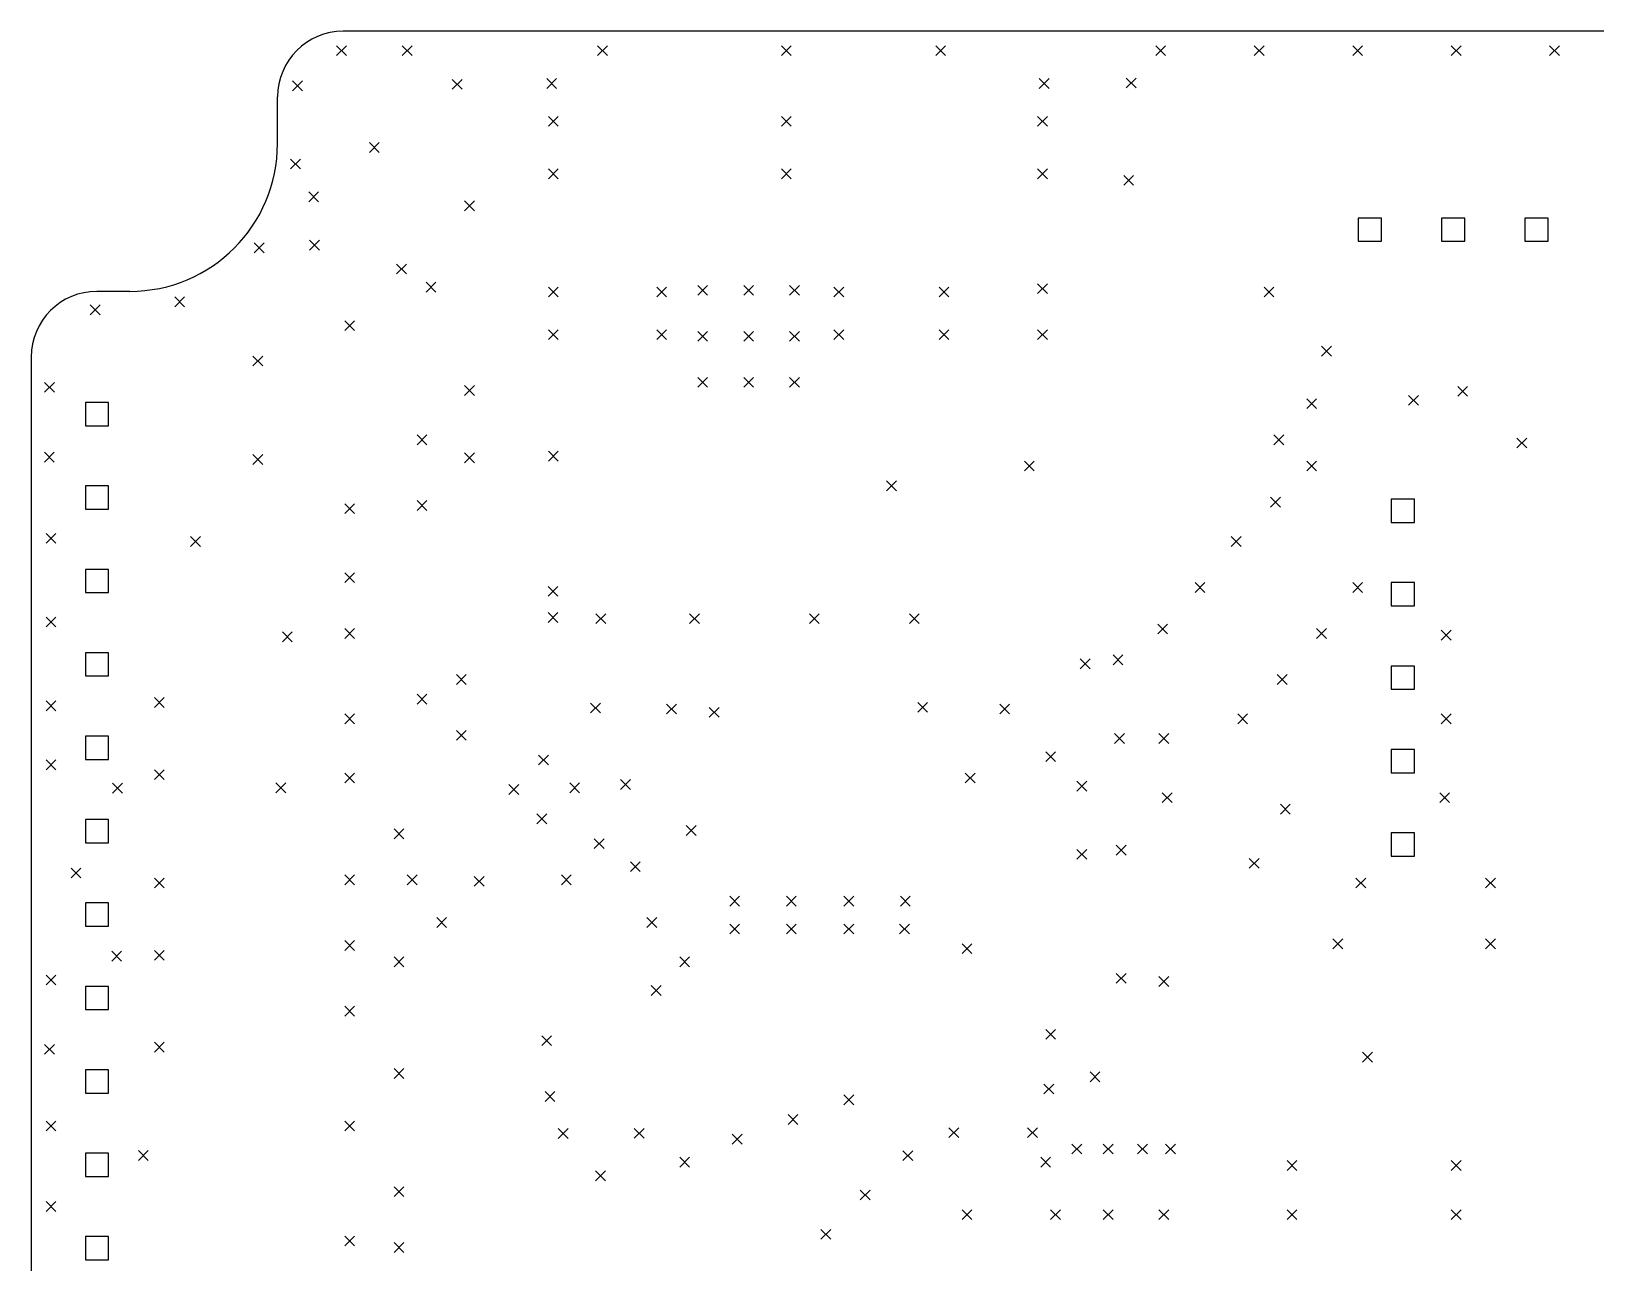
# Model space of a CAD drawing. Extents: x 99.1 to 198, y -375 to -300.
# Drawn here: x 100 to 147.65, y -337.5 to -300 of the extents above; entities that cross this region are included whole.
import ezdxf

# ---------------------------------------------------------------- set-up
doc = ezdxf.new("R2010")
doc.units = 0
doc.layers.add('BLACK', color=7, linetype='CONTINUOUS')

msp = doc.modelspace()

# ---------------------------------------------------------------- linework, layer by layer
at = {"layer": 'BLACK', "linetype": 'CONTINUOUS'}
for p, q in [((188.5, -300), (109.5, -300)), ((109.3, -300.44), (109.6, -300.74)), ((109.6, -300.44), (109.3, -300.74)), ((111.3, -300.44), (111.6, -300.74)), ((111.6, -300.44), (111.3, -300.74)), ((117.25, -300.44), (117.55, -300.74)), ((117.55, -300.44), (117.25, -300.74)), ((122.85, -300.44), (123.15, -300.74)), ((123.15, -300.44), (122.85, -300.74)), ((127.55, -300.44), (127.85, -300.74)), ((127.85, -300.44), (127.55, -300.74)), ((134.25, -300.44), (134.55, -300.74)), ((134.55, -300.44), (134.25, -300.74)), ((137.25, -300.44), (137.55, -300.74)), ((137.55, -300.44), (137.25, -300.74)), ((140.25, -300.44), (140.55, -300.74)), ((140.55, -300.44), (140.25, -300.74)), ((143.25, -300.44), (143.55, -300.74)), ((143.55, -300.44), (143.25, -300.74)), ((146.25, -300.44), (146.55, -300.74)), ((146.55, -300.44), (146.25, -300.74)), ((107.957126, -301.513496), (108.257126, -301.813496)), ((108.257126, -301.513496), (107.957126, -301.813496)), ((112.825, -301.465), (113.125, -301.765)), ((113.125, -301.465), (112.825, -301.765)), ((115.7, -301.44), (116, -301.74)), ((116, -301.44), (115.7, -301.74)), ((130.7, -301.44), (131, -301.74)), ((131, -301.44), (130.7, -301.74)), ((133.353637, -301.424818), (133.653637, -301.724818)), ((133.653637, -301.424818), (133.353637, -301.724818)), ((107.5, -303.42), (107.5, -302)), ((115.75, -302.59), (116.05, -302.89)), ((116.05, -302.59), (115.75, -302.89)), ((122.85, -302.59), (123.15, -302.89)), ((123.15, -302.59), (122.85, -302.89)), ((130.65, -302.59), (130.95, -302.89)), ((130.95, -302.59), (130.65, -302.89)), ((110.3, -303.39), (110.6, -303.69)), ((110.6, -303.39), (110.3, -303.69)), ((107.9, -303.89), (108.2, -304.19)), ((108.2, -303.89), (107.9, -304.19)), ((115.75, -304.19), (116.05, -304.49)), ((116.05, -304.19), (115.75, -304.49)), ((122.85, -304.19), (123.15, -304.49)), ((123.15, -304.19), (122.85, -304.49)), ((130.65, -304.19), (130.95, -304.49)), ((130.95, -304.19), (130.65, -304.49)), ((133.275, -304.39), (133.575, -304.69)), ((133.575, -304.39), (133.275, -304.69)), ((108.45, -304.89), (108.75, -305.19)), ((108.75, -304.89), (108.45, -305.19)), ((113.2, -305.165), (113.5, -305.465)), ((113.5, -305.165), (113.2, -305.465)), ((141.123557, -305.686443), (140.416443, -305.686443)), ((140.416443, -305.686443), (140.416443, -306.393557)), ((141.123557, -306.393557), (141.123557, -305.686443)), ((143.663557, -305.686443), (142.956443, -305.686443)), ((142.956443, -305.686443), (142.956443, -306.393557)), ((143.663557, -306.393557), (143.663557, -305.686443)), ((146.203557, -305.686443), (145.496443, -305.686443)), ((145.496443, -305.686443), (145.496443, -306.393557)), ((146.203557, -306.393557), (146.203557, -305.686443)), ((108.475, -306.365), (108.775, -306.665)), ((108.775, -306.365), (108.475, -306.665)), ((140.416443, -306.393557), (141.123557, -306.393557)), ((142.956443, -306.393557), (143.663557, -306.393557)), ((145.496443, -306.393557), (146.203557, -306.393557)), ((106.788752, -306.445567), (107.088752, -306.745567)), ((107.088752, -306.445567), (106.788752, -306.745567)), ((111.125, -307.09), (111.425, -307.39)), ((111.425, -307.09), (111.125, -307.39)), ((112.025, -307.64), (112.325, -307.94)), ((112.325, -307.64), (112.025, -307.94)), ((115.75, -307.79), (116.05, -308.09)), ((116.05, -307.79), (115.75, -308.09)), ((119.05, -307.79), (119.35, -308.09)), ((119.35, -307.79), (119.05, -308.09)), ((120.3, -307.74), (120.6, -308.04)), ((120.6, -307.74), (120.3, -308.04)), ((121.7, -307.74), (122, -308.04)), ((122, -307.74), (121.7, -308.04)), ((123.1, -307.74), (123.4, -308.04)), ((123.4, -307.74), (123.1, -308.04)), ((124.45, -307.79), (124.75, -308.09)), ((124.75, -307.79), (124.45, -308.09)), ((127.65, -307.79), (127.95, -308.09)), ((127.95, -307.79), (127.65, -308.09)), ((130.65, -307.69), (130.95, -307.99)), ((130.95, -307.69), (130.65, -307.99)), ((137.55, -307.79), (137.85, -308.09)), ((137.85, -307.79), (137.55, -308.09)), ((103, -307.92), (102, -307.92)), ((104.369487, -308.08741), (104.669487, -308.38741)), ((104.669487, -308.08741), (104.369487, -308.38741)), ((101.795016, -308.331703), (102.095016, -308.631703)), ((102.095016, -308.331703), (101.795016, -308.631703)), ((109.55, -308.815), (109.85, -309.115)), ((109.85, -308.815), (109.55, -309.115)), ((115.75, -309.09), (116.05, -309.39)), ((116.05, -309.09), (115.75, -309.39)), ((119.05, -309.09), (119.35, -309.39)), ((119.35, -309.09), (119.05, -309.39)), ((120.3, -309.14), (120.6, -309.44)), ((120.6, -309.14), (120.3, -309.44)), ((121.7, -309.14), (122, -309.44)), ((122, -309.14), (121.7, -309.44)), ((123.1, -309.14), (123.4, -309.44)), ((123.4, -309.14), (123.1, -309.44)), ((124.45, -309.09), (124.75, -309.39)), ((124.75, -309.09), (124.45, -309.39)), ((127.65, -309.09), (127.95, -309.39)), ((127.95, -309.09), (127.65, -309.39)), ((130.65, -309.09), (130.95, -309.39)), ((130.95, -309.09), (130.65, -309.39)), ((139.3, -309.59), (139.6, -309.89)), ((139.6, -309.59), (139.3, -309.89)), ((100, -309.92), (100, -346.42)), ((106.75, -309.89), (107.05, -310.19)), ((107.05, -309.89), (106.75, -310.19)), ((100.402895, -310.695011), (100.702895, -310.995011)), ((100.702895, -310.695011), (100.402895, -310.995011)), ((120.3, -310.54), (120.6, -310.84)), ((120.6, -310.54), (120.3, -310.84)), ((121.7, -310.54), (122, -310.84)), ((122, -310.54), (121.7, -310.84)), ((123.1, -310.54), (123.4, -310.84)), ((123.4, -310.54), (123.1, -310.84)), ((113.2, -310.79), (113.5, -311.09)), ((113.5, -310.79), (113.2, -311.09)), ((141.95, -311.09), (142.25, -311.39)), ((142.25, -311.09), (141.95, -311.39)), ((143.45, -310.815), (143.75, -311.115)), ((143.75, -310.815), (143.45, -311.115)), ((102.353557, -311.306443), (101.646443, -311.306443)), ((101.646443, -311.306443), (101.646443, -312.013557)), ((102.353557, -312.013557), (102.353557, -311.306443)), ((138.85, -311.19), (139.15, -311.49)), ((139.15, -311.19), (138.85, -311.49)), ((101.646443, -312.013557), (102.353557, -312.013557)), ((111.75, -312.29), (112.05, -312.59)), ((112.05, -312.29), (111.75, -312.59)), ((137.85, -312.29), (138.15, -312.59)), ((138.15, -312.29), (137.85, -312.59)), ((145.25, -312.39), (145.55, -312.69)), ((145.55, -312.39), (145.25, -312.69)), ((100.400111, -312.818953), (100.700111, -313.118953)), ((100.700111, -312.818953), (100.400111, -313.118953)), ((106.75, -312.89), (107.05, -313.19)), ((107.05, -312.89), (106.75, -313.19)), ((113.2, -312.84), (113.5, -313.14)), ((113.5, -312.84), (113.2, -313.14)), ((115.75, -312.79), (116.05, -313.09)), ((116.05, -312.79), (115.75, -313.09)), ((130.25, -313.09), (130.55, -313.39)), ((130.55, -313.09), (130.25, -313.39)), ((138.85, -313.09), (139.15, -313.39)), ((139.15, -313.09), (138.85, -313.39)), ((102.353557, -313.846443), (101.646443, -313.846443)), ((101.646443, -313.846443), (101.646443, -314.553557)), ((102.353557, -314.553557), (102.353557, -313.846443)), ((126.05, -313.69), (126.35, -313.99)), ((126.35, -313.69), (126.05, -313.99)), ((109.55, -314.39), (109.85, -314.69)), ((109.85, -314.39), (109.55, -314.69)), ((111.75, -314.29), (112.05, -314.59)), ((112.05, -314.29), (111.75, -314.59)), ((137.75, -314.19), (138.05, -314.49)), ((138.05, -314.19), (137.75, -314.49)), ((142.128557, -314.251443), (141.421443, -314.251443)), ((141.421443, -314.251443), (141.421443, -314.958557)), ((142.128557, -314.958557), (142.128557, -314.251443)), ((101.646443, -314.553557), (102.353557, -314.553557)), ((141.421443, -314.958557), (142.128557, -314.958557)), ((100.45, -315.29), (100.75, -315.59)), ((100.75, -315.29), (100.45, -315.59)), ((104.85, -315.39), (105.15, -315.69)), ((105.15, -315.39), (104.85, -315.69)), ((136.55, -315.39), (136.85, -315.69)), ((136.85, -315.39), (136.55, -315.69)), ((102.353557, -316.386443), (101.646443, -316.386443)), ((101.646443, -316.386443), (101.646443, -317.093557)), ((102.353557, -317.093557), (102.353557, -316.386443)), ((109.55, -316.49), (109.85, -316.79)), ((109.85, -316.49), (109.55, -316.79)), ((135.45, -316.79), (135.75, -317.09)), ((135.75, -316.79), (135.45, -317.09)), ((140.25, -316.79), (140.55, -317.09)), ((140.55, -316.79), (140.25, -317.09)), ((142.128557, -316.791443), (141.421443, -316.791443)), ((141.421443, -316.791443), (141.421443, -317.498557)), ((142.128557, -317.498557), (142.128557, -316.791443)), ((101.646443, -317.093557), (102.353557, -317.093557)), ((115.741455, -316.905), (116.041455, -317.205)), ((116.041455, -316.905), (115.741455, -317.205)), ((100.45, -317.84), (100.75, -318.14)), ((100.75, -317.84), (100.45, -318.14)), ((115.741455, -317.705), (116.041455, -318.005)), ((116.041455, -317.705), (115.741455, -318.005)), ((117.2, -317.74), (117.5, -318.04)), ((117.5, -317.74), (117.2, -318.04)), ((120.05, -317.74), (120.35, -318.04)), ((120.35, -317.74), (120.05, -318.04)), ((123.7, -317.74), (124, -318.04)), ((124, -317.74), (123.7, -318.04)), ((126.75, -317.74), (127.05, -318.04)), ((127.05, -317.74), (126.75, -318.04)), ((141.421443, -317.498557), (142.128557, -317.498557)), ((107.65, -318.29), (107.95, -318.59)), ((107.95, -318.29), (107.65, -318.59)), ((109.55, -318.19), (109.85, -318.49)), ((109.85, -318.19), (109.55, -318.49)), ((134.310746, -318.053474), (134.610746, -318.353474)), ((134.610746, -318.053474), (134.310746, -318.353474)), ((139.15, -318.19), (139.45, -318.49)), ((139.45, -318.19), (139.15, -318.49)), ((142.95, -318.24), (143.25, -318.54)), ((143.25, -318.24), (142.95, -318.54)), ((102.353557, -318.926443), (101.646443, -318.926443)), ((101.646443, -318.926443), (101.646443, -319.633557)), ((102.353557, -319.633557), (102.353557, -318.926443)), ((131.95, -319.115), (132.25, -319.415)), ((132.25, -319.115), (131.95, -319.415)), ((132.95, -318.99), (133.25, -319.29)), ((133.25, -318.99), (132.95, -319.29)), ((101.646443, -319.633557), (102.353557, -319.633557)), ((112.95, -319.59), (113.25, -319.89)), ((113.25, -319.59), (112.95, -319.89)), ((137.95, -319.59), (138.25, -319.89)), ((138.25, -319.59), (137.95, -319.89)), ((142.128557, -319.331443), (141.421443, -319.331443)), ((141.421443, -319.331443), (141.421443, -320.038557)), ((142.128557, -320.038557), (142.128557, -319.331443)), ((111.75, -320.19), (112.05, -320.49)), ((112.05, -320.19), (111.75, -320.49)), ((141.421443, -320.038557), (142.128557, -320.038557)), ((100.45, -320.39), (100.75, -320.69)), ((100.75, -320.39), (100.45, -320.69)), ((103.75, -320.29), (104.05, -320.59)), ((104.05, -320.29), (103.75, -320.59)), ((117.03608, -320.459153), (117.33608, -320.759153)), ((117.33608, -320.459153), (117.03608, -320.759153)), ((119.35, -320.49), (119.65, -320.79)), ((119.65, -320.49), (119.35, -320.79)), ((120.65, -320.59), (120.95, -320.89)), ((120.95, -320.59), (120.65, -320.89)), ((127, -320.44), (127.3, -320.74)), ((127.3, -320.44), (127, -320.74)), ((129.5, -320.49), (129.8, -320.79)), ((129.8, -320.49), (129.5, -320.79)), ((109.55, -320.79), (109.85, -321.09)), ((109.85, -320.79), (109.55, -321.09)), ((136.75, -320.79), (137.05, -321.09)), ((137.05, -320.79), (136.75, -321.09)), ((142.95, -320.79), (143.25, -321.09)), ((143.25, -320.79), (142.95, -321.09)), ((102.353557, -321.466443), (101.646443, -321.466443)), ((101.646443, -321.466443), (101.646443, -322.173557)), ((102.353557, -322.173557), (102.353557, -321.466443)), ((112.95, -321.29), (113.25, -321.59)), ((113.25, -321.29), (112.95, -321.59)), ((133, -321.39), (133.3, -321.69)), ((133.3, -321.39), (133, -321.69)), ((134.35, -321.39), (134.65, -321.69)), ((134.65, -321.39), (134.35, -321.69)), ((115.45, -322.04), (115.75, -322.34)), ((115.75, -322.04), (115.45, -322.34)), ((130.9, -321.94), (131.2, -322.24)), ((131.2, -321.94), (130.9, -322.24)), ((142.128557, -321.871443), (141.421443, -321.871443)), ((141.421443, -321.871443), (141.421443, -322.578557)), ((142.128557, -322.578557), (142.128557, -321.871443)), ((100.45, -322.19), (100.75, -322.49)), ((100.75, -322.19), (100.45, -322.49)), ((101.646443, -322.173557), (102.353557, -322.173557)), ((103.75, -322.49), (104.05, -322.79)), ((104.05, -322.49), (103.75, -322.79)), ((109.55, -322.59), (109.85, -322.89)), ((109.85, -322.59), (109.55, -322.89)), ((128.45, -322.59), (128.75, -322.89)), ((128.75, -322.59), (128.45, -322.89)), ((141.421443, -322.578557), (142.128557, -322.578557)), ((102.474164, -322.898574), (102.774164, -323.198574)), ((102.774164, -322.898574), (102.474164, -323.198574)), ((107.45, -322.89), (107.75, -323.19)), ((107.75, -322.89), (107.45, -323.19)), ((114.55, -322.94), (114.85, -323.24)), ((114.85, -322.94), (114.55, -323.24)), ((116.4, -322.89), (116.7, -323.19)), ((116.7, -322.89), (116.4, -323.19)), ((117.95, -322.79), (118.25, -323.09)), ((118.25, -322.79), (117.95, -323.09)), ((131.85, -322.84), (132.15, -323.14)), ((132.15, -322.84), (131.85, -323.14)), ((134.45, -323.19), (134.75, -323.49)), ((134.75, -323.19), (134.45, -323.49)), ((138.05, -323.54), (138.35, -323.84)), ((138.35, -323.54), (138.05, -323.84)), ((142.9, -323.19), (143.2, -323.49)), ((143.2, -323.19), (142.9, -323.49)), ((102.353557, -324.006443), (101.646443, -324.006443)), ((101.646443, -324.006443), (101.646443, -324.713557)), ((102.353557, -324.713557), (102.353557, -324.006443)), ((115.401336, -323.836325), (115.701336, -324.136325)), ((115.701336, -323.836325), (115.401336, -324.136325)), ((111.05, -324.29), (111.35, -324.59)), ((111.35, -324.29), (111.05, -324.59)), ((119.95, -324.19), (120.25, -324.49)), ((120.25, -324.19), (119.95, -324.49)), ((142.128557, -324.411443), (141.421443, -324.411443)), ((141.421443, -324.411443), (141.421443, -325.118557)), ((142.128557, -325.118557), (142.128557, -324.411443)), ((101.646443, -324.713557), (102.353557, -324.713557)), ((117.14688, -324.592334), (117.44688, -324.892334)), ((117.44688, -324.592334), (117.14688, -324.892334)), ((131.85, -324.915), (132.15, -325.215)), ((132.15, -324.915), (131.85, -325.215)), ((133.05, -324.79), (133.35, -325.09)), ((133.35, -324.79), (133.05, -325.09)), ((118.25, -325.29), (118.55, -325.59)), ((118.55, -325.29), (118.25, -325.59)), ((137.1, -325.19), (137.4, -325.49)), ((137.4, -325.19), (137.1, -325.49)), ((141.421443, -325.118557), (142.128557, -325.118557)), ((101.213028, -325.481648), (101.513028, -325.781648)), ((101.513028, -325.481648), (101.213028, -325.781648)), ((103.75, -325.79), (104.05, -326.09)), ((104.05, -325.79), (103.75, -326.09)), ((109.55, -325.69), (109.85, -325.99)), ((109.85, -325.69), (109.55, -325.99)), ((111.45, -325.69), (111.75, -325.99)), ((111.75, -325.69), (111.45, -325.99)), ((113.494097, -325.73755), (113.794097, -326.03755)), ((113.794097, -325.73755), (113.494097, -326.03755)), ((116.15, -325.69), (116.45, -325.99)), ((116.45, -325.69), (116.15, -325.99)), ((140.35, -325.79), (140.65, -326.09)), ((140.65, -325.79), (140.35, -326.09)), ((144.3, -325.79), (144.6, -326.09)), ((144.6, -325.79), (144.3, -326.09)), ((121.275, -326.34), (121.575, -326.64)), ((121.575, -326.34), (121.275, -326.64)), ((123, -326.34), (123.3, -326.64)), ((123.3, -326.34), (123, -326.64)), ((124.75, -326.34), (125.05, -326.64)), ((125.05, -326.34), (124.75, -326.64)), ((126.475, -326.34), (126.775, -326.64)), ((126.775, -326.34), (126.475, -326.64)), ((102.353557, -326.546443), (101.646443, -326.546443)), ((101.646443, -326.546443), (101.646443, -327.253557)), ((102.353557, -327.253557), (102.353557, -326.546443)), ((101.646443, -327.253557), (102.353557, -327.253557)), ((112.35, -326.99), (112.65, -327.29)), ((112.65, -326.99), (112.35, -327.29)), ((118.75, -326.99), (119.05, -327.29)), ((119.05, -326.99), (118.75, -327.29)), ((121.275, -327.19), (121.575, -327.49)), ((121.575, -327.19), (121.275, -327.49)), ((123, -327.19), (123.3, -327.49)), ((123.3, -327.19), (123, -327.49)), ((124.75, -327.19), (125.05, -327.49)), ((125.05, -327.19), (124.75, -327.49)), ((126.45, -327.19), (126.75, -327.49)), ((126.75, -327.19), (126.45, -327.49)), ((109.55, -327.69), (109.85, -327.99)), ((109.85, -327.69), (109.55, -327.99)), ((128.35, -327.79), (128.65, -328.09)), ((128.65, -327.79), (128.35, -328.09)), ((139.65, -327.64), (139.95, -327.94)), ((139.95, -327.64), (139.65, -327.94)), ((144.3, -327.64), (144.6, -327.94)), ((144.6, -327.64), (144.3, -327.94)), ((102.449109, -328.01383), (102.749109, -328.31383)), ((102.749109, -328.01383), (102.449109, -328.31383)), ((103.75, -327.99), (104.05, -328.29)), ((104.05, -327.99), (103.75, -328.29)), ((111.05, -328.19), (111.35, -328.49)), ((111.35, -328.19), (111.05, -328.49)), ((119.75, -328.19), (120.05, -328.49)), ((120.05, -328.19), (119.75, -328.49)), ((100.45, -328.74), (100.75, -329.04)), ((100.75, -328.74), (100.45, -329.04)), ((133.05, -328.69), (133.35, -328.99)), ((133.35, -328.69), (133.05, -328.99)), ((134.35, -328.79), (134.65, -329.09)), ((134.65, -328.79), (134.35, -329.09)), ((102.353557, -329.086443), (101.646443, -329.086443)), ((101.646443, -329.086443), (101.646443, -329.793557)), ((102.353557, -329.793557), (102.353557, -329.086443)), ((118.881514, -329.064721), (119.181514, -329.364721)), ((119.181514, -329.064721), (118.881514, -329.364721)), ((109.55, -329.69), (109.85, -329.99)), ((109.85, -329.69), (109.55, -329.99)), ((101.646443, -329.793557), (102.353557, -329.793557)), ((115.55, -330.59), (115.85, -330.89)), ((115.85, -330.59), (115.55, -330.89)), ((130.900167, -330.396792), (131.200167, -330.696792)), ((131.200167, -330.396792), (130.900167, -330.696792)), ((100.406236, -330.855924), (100.706236, -331.155924)), ((100.706236, -330.855924), (100.406236, -331.155924)), ((103.75, -330.79), (104.05, -331.09)), ((104.05, -330.79), (103.75, -331.09)), ((140.55, -331.09), (140.85, -331.39)), ((140.85, -331.09), (140.55, -331.39)), ((102.353557, -331.626443), (101.646443, -331.626443)), ((101.646443, -331.626443), (101.646443, -332.333557)), ((102.353557, -332.333557), (102.353557, -331.626443)), ((111.05, -331.59), (111.35, -331.89)), ((111.35, -331.59), (111.05, -331.89)), ((130.845879, -332.062995), (131.145879, -332.362995)), ((131.145879, -332.062995), (130.845879, -332.362995)), ((132.25, -331.69), (132.55, -331.99)), ((132.55, -331.69), (132.25, -331.99)), ((101.646443, -332.333557), (102.353557, -332.333557)), ((115.65, -332.29), (115.95, -332.59)), ((115.95, -332.29), (115.65, -332.59)), ((124.75, -332.39), (125.05, -332.69)), ((125.05, -332.39), (124.75, -332.69)), ((123.05, -332.99), (123.35, -333.29)), ((123.35, -332.99), (123.05, -333.29)), ((100.45, -333.19), (100.75, -333.49)), ((100.75, -333.19), (100.45, -333.49)), ((109.55, -333.19), (109.85, -333.49)), ((109.85, -333.19), (109.55, -333.49)), ((116.050445, -333.415055), (116.350445, -333.715055)), ((116.350445, -333.415055), (116.050445, -333.715055)), ((118.363919, -333.412271), (118.663919, -333.712271)), ((118.663919, -333.412271), (118.363919, -333.712271)), ((127.95, -333.39), (128.25, -333.69)), ((128.25, -333.39), (127.95, -333.69)), ((130.35, -333.39), (130.65, -333.69)), ((130.65, -333.39), (130.35, -333.69)), ((121.35, -333.59), (121.65, -333.89)), ((121.65, -333.59), (121.35, -333.89)), ((131.7, -333.89), (132, -334.19)), ((132, -333.89), (131.7, -334.19)), ((132.65, -333.89), (132.95, -334.19)), ((132.95, -333.89), (132.65, -334.19)), ((133.7, -333.89), (134, -334.19)), ((134, -333.89), (133.7, -334.19)), ((134.55, -333.89), (134.85, -334.19)), ((134.85, -333.89), (134.55, -334.19)), ((102.353557, -334.166443), (101.646443, -334.166443)), ((101.646443, -334.166443), (101.646443, -334.873557)), ((102.353557, -334.873557), (102.353557, -334.166443)), ((103.26481, -334.08677), (103.56481, -334.38677)), ((103.56481, -334.08677), (103.26481, -334.38677)), ((119.75, -334.29), (120.05, -334.59)), ((120.05, -334.29), (119.75, -334.59)), ((126.55, -334.09), (126.85, -334.39)), ((126.85, -334.09), (126.55, -334.39)), ((130.75, -334.29), (131.05, -334.59)), ((131.05, -334.29), (130.75, -334.59)), ((138.25, -334.39), (138.55, -334.69)), ((138.55, -334.39), (138.25, -334.69)), ((143.25, -334.39), (143.55, -334.69)), ((143.55, -334.39), (143.25, -334.69)), ((101.646443, -334.873557), (102.353557, -334.873557)), ((117.189309, -334.70765), (117.489309, -335.00765)), ((117.489309, -334.70765), (117.189309, -335.00765)), ((111.05, -335.19), (111.35, -335.49)), ((111.35, -335.19), (111.05, -335.49)), ((125.25, -335.29), (125.55, -335.59)), ((125.55, -335.29), (125.25, -335.59)), ((100.45, -335.64), (100.75, -335.94)), ((100.75, -335.64), (100.45, -335.94)), ((128.35, -335.89), (128.65, -336.19)), ((128.65, -335.89), (128.35, -336.19)), ((131.05, -335.89), (131.35, -336.19)), ((131.35, -335.89), (131.05, -336.19)), ((132.65, -335.89), (132.95, -336.19)), ((132.95, -335.89), (132.65, -336.19)), ((134.35, -335.89), (134.65, -336.19)), ((134.65, -335.89), (134.35, -336.19)), ((138.25, -335.89), (138.55, -336.19)), ((138.55, -335.89), (138.25, -336.19)), ((143.25, -335.89), (143.55, -336.19)), ((143.55, -335.89), (143.25, -336.19)), ((102.353557, -336.706443), (101.646443, -336.706443)), ((101.646443, -336.706443), (101.646443, -337.413557)), ((102.353557, -337.413557), (102.353557, -336.706443)), ((109.55, -336.69), (109.85, -336.99)), ((109.85, -336.69), (109.55, -336.99)), ((111.05, -336.89), (111.35, -337.19)), ((111.35, -336.89), (111.05, -337.19)), ((124.05, -336.49), (124.35, -336.79)), ((124.35, -336.49), (124.05, -336.79)), ((101.646443, -337.413557), (102.353557, -337.413557))]:
    msp.add_line(p, q, dxfattribs=at)
at = {"layer": 'BLACK'}
for centre, radius, start, end in [((109.5, -302), 2, 90, 180), ((103, -303.42), 4.5, -90, 0), ((102, -309.92), 2, 90, 180)]:
    msp.add_arc(centre, radius, start, end, dxfattribs=at)

doc.saveas('drawing.dxf')
